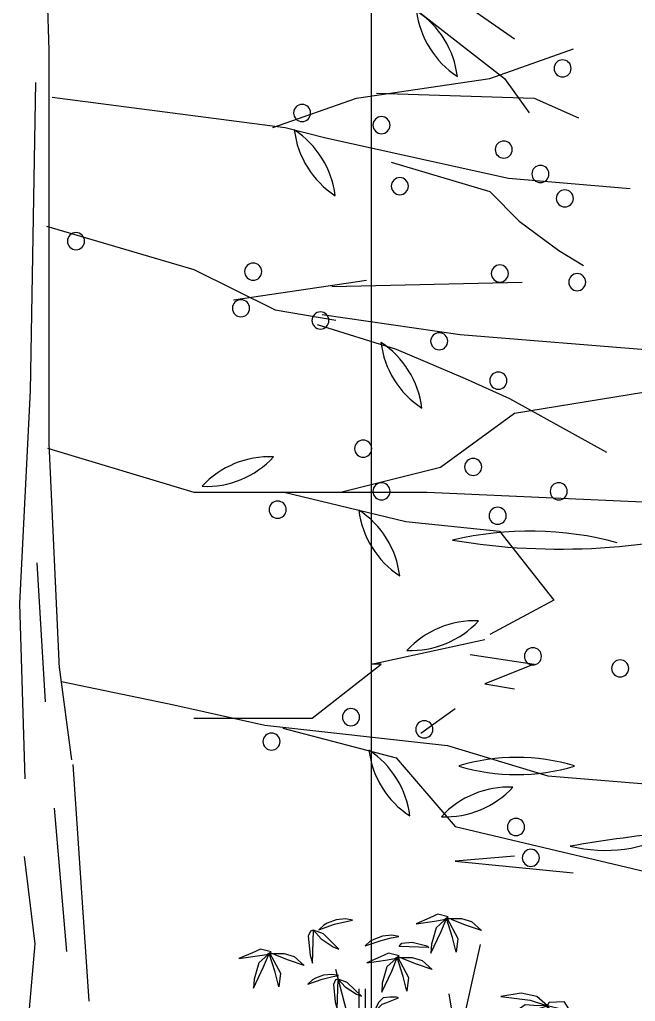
# Model space of a CAD drawing. Header units: millimetres. Extents: x 2 to 5882, y 1831 to 3462.
# Drawn here: x 633.89 to 639.27, y 2707.17 to 2715.75 of the extents above; entities that cross this region are included whole.
import ezdxf

# ---------------------------------------------------------------- set-up
doc = ezdxf.new("R2010")
doc.units = ezdxf.units.MM
for name, color, linetype in [('LV', 3, 'Continuous'), ('标注', 4, 'Continuous'), ('路面边线', 7, 'Continuous')]:
    doc.layers.add(name, color=color, linetype=linetype)

# ---------------------------------------------------------------- blocks, each defined once
blk = doc.blocks.new('tree104')
at = {"color": 0}
for points in [[(-6377, 22067), (-6578, 22102), (-6839, 22076), (-7092, 21980), (-7188, 21927), (-7337, 21796), (-6883, 21953), (-6595, 22023), (-6377, 22067)], [(-3650, 22161), (-3949, 22235), (-4174, 22131), (-4563, 21966), (-4039, 22041), (-3770, 22086), (-3650, 22161), (-3994, 21847), (-4129, 21383), (-4144, 21129), (-3859, 21727), (-3695, 22131), (-3381, 21547), (-3425, 21159), (-3530, 21577), (-3702, 22113), (-3276, 22116), (-2991, 22026), (-2707, 21772), (-3156, 21921), (-3560, 22086)], [(-7487, 21778), (-7570, 21758), (-7633, 21611), (-7581, 21068), (-7518, 20839), (-7487, 21778), (-7267, 21538), (-6922, 21309), (-6766, 21246), (-7204, 21674), (-7487, 21778)], [(-5057, 21606), (-5258, 21641), (-5520, 21615), (-5773, 21519), (-5869, 21466), (-6017, 21335), (-5563, 21492), (-5275, 21562), (-5057, 21606)], [(-8694, 21167), (-8993, 21242), (-9218, 21137), (-9607, 20973), (-9083, 21048), (-8814, 21093), (-8694, 21167), (-9038, 20853), (-9173, 20390), (-9188, 20135), (-8904, 20734), (-8739, 21137), (-8425, 20554), (-8470, 20165), (-8574, 20584), (-8746, 21120), (-8320, 21122), (-8036, 21033), (-7751, 20778), (-8200, 20928), (-8604, 21093)], [(-5049, 21318), (-4975, 21412), (-4682, 21444), (-4263, 21339), (-4200, 21287), (-5049, 21318)], [(-3260, 18994), (-2729, 21373)], [(-5051, 21050), (-5350, 21125), (-5575, 21020), (-5964, 20856), (-5440, 20930), (-5171, 20975), (-5051, 21050), (-5395, 20736), (-5530, 20272), (-5545, 20018), (-5260, 20616), (-5096, 21020), (-4781, 20437), (-4826, 20048), (-4931, 20467), (-5103, 21003), (-4677, 21005), (-4392, 20916), (-4108, 20661), (-4557, 20811), (-4961, 20975)], [(-6778, 20492), (-6960, 20523), (-7198, 20499), (-7428, 20412), (-7516, 20365), (-7650, 20246), (-7238, 20388), (-6976, 20452), (-6778, 20492)], [(-6137, 17921), (-6846, 20663)], [(-6779, 20391), (-6855, 20372), (-6912, 20239), (-6865, 19745), (-6808, 19536), (-6779, 20391), (-6580, 20172), (-6266, 19963), (-6124, 19907), (-6523, 20296), (-6779, 20391)], [(-6196, 20117), (-6196, 0)], [(-6013, 20117), (-6013, 0)], [(-5123, 19873), (-5312, 19873), (-5500, 19853), (-5637, 19727), (-5741, 19507), (-5720, 19486), (-5532, 19675), (-5396, 19727), (-5071, 19853), (-5123, 19873)], [(-3260, 17782), (-3623, 19966)], [(-826, 19627), (-1128, 19899), (-1580, 19989), (-2153, 19899), (-1324, 19793), (-826, 19627), (-1218, 19642), (-1459, 19657), (-1852, 19386), (-2063, 19100), (-1414, 19446), (-826, 19627), (-781, 19733), (-358, 19748), (-27, 19235), (-12, 18693), (-283, 19356), (-434, 19537), (-826, 19627), (-630, 19296), (-645, 18723), (-781, 18436), (-796, 19085), (-826, 19627)]]:
    blk.add_lwpolyline(points, dxfattribs=at)
blk = doc.blocks.new('shu')
at = {"color": 72}
for p, q in [((-1380.178, -1069.2039), (-1380.2245, -1071.8993)), ((-1380.2245, -1071.8993), (-1380.3175, -1073.7581)), ((-1380.1668, -1073.4018), (-1380.0941, -1074.618)), ((-1380.3175, -1073.7581), (-1380.271, -1075.2917)), ((-1380.0165, -1075.548), (-1379.9075, -1076.8005)), ((-1380.2767, -1075.9708), (-1380.1858, -1076.7332)), ((-1380.1858, -1076.7332), (-1380.2403, -1077.3686))]:
    blk.add_line(p, q, dxfattribs=at)
at = {"layer": 'LV', "color": 72}
for p, q in [((-1380.0597, -1068.9188), (-1380.1247, -1066.8115)), ((-1376.4239, -1068.521), (-1375.9931, -1068.8223)), ((-1376.8547, -1068.564), (-1376.0793, -1069.1666)), ((-1380.0597, -1070.5434), (-1380.0597, -1068.9188)), ((-1376.2085, -1069.1666), (-1375.4761, -1068.9084)), ((-1377.3717, -1069.3388), (-1376.2085, -1069.1666)), ((-1376.0793, -1069.1666), (-1375.8638, -1069.4679)), ((-1377.1994, -1069.2957), (-1375.8208, -1069.3388)), ((-1380.0343, -1069.3316), (-1377.9957, -1069.5973)), ((-1378.1041, -1069.597), (-1377.3717, -1069.3388)), ((-1375.8208, -1069.3388), (-1375.433, -1069.5109)), ((-1377.9957, -1069.5973), (-1377.6412, -1069.6858)), ((-1377.6412, -1069.6858), (-1376.0458, -1070.04)), ((-1377.0702, -1069.8983), (-1376.2085, -1070.1565)), ((-1376.0458, -1070.04), (-1374.9822, -1070.1286)), ((-1376.2085, -1070.1565), (-1375.95, -1070.4148)), ((-1375.95, -1070.4148), (-1375.6053, -1070.673)), ((-1380.0829, -1070.4597), (-1378.7935, -1070.8369)), ((-1380.0597, -1072.363), (-1380.0597, -1070.5434)), ((-1375.6053, -1070.673), (-1375.3899, -1070.8021)), ((-1378.7935, -1070.8369), (-1378.0844, -1071.1911)), ((-1378.4488, -1071.1034), (-1377.2856, -1070.9313)), ((-1377.589, -1070.9856), (-1375.9258, -1070.9477)), ((-1378.0844, -1071.1911), (-1377.5526, -1071.2797)), ((-1377.6733, -1071.2325), (-1377.0702, -1071.3186)), ((-1377.7164, -1071.3186), (-1377.0271, -1071.5338)), ((-1377.0702, -1071.3186), (-1376.467, -1071.4047)), ((-1376.467, -1071.4047), (-1374.6606, -1071.5533)), ((-1377.0271, -1071.5338), (-1376.4239, -1071.7921)), ((-1376.4239, -1071.7921), (-1376.0362, -1071.9642)), ((-1375.9931, -1072.0933), (-1374.5895, -1071.866)), ((-1376.0362, -1071.9642), (-1375.1868, -1072.4344)), ((-1376.6393, -1072.5668), (-1375.9931, -1072.0933)), ((-1379.9698, -1074.3262), (-1380.0597, -1072.363)), ((-1380.0731, -1072.3991), (-1378.7935, -1072.785)), ((-1377.501, -1072.782), (-1376.6393, -1072.5668)), ((-1378.7935, -1072.785), (-1377.9071, -1072.785)), ((-1378.018, -1072.782), (-1376.9409, -1073.0402)), ((-1377.9071, -1072.785), (-1376.7549, -1072.785)), ((-1376.7549, -1072.785), (-1374.2214, -1072.8985)), ((-1376.9409, -1073.0402), (-1376.1223, -1073.1263)), ((-1376.1223, -1073.1263), (-1375.6484, -1073.7289)), ((-1375.6484, -1073.7289), (-1376.2081, -1074.0301)), ((-1377.2425, -1074.2884), (-1376.2516, -1074.0732)), ((-1376.3808, -1074.2023), (-1375.8208, -1074.2884)), ((-1379.8609, -1075.1244), (-1379.9698, -1074.315)), ((-1377.7595, -1074.7618), (-1377.1563, -1074.2884)), ((-1377.1563, -1074.2884), (-1377.2425, -1074.2884)), ((-1375.8208, -1074.2884), (-1376.2512, -1074.4605)), ((-1379.9517, -1074.4394), (-1378.9707, -1074.6444)), ((-1376.2512, -1074.4605), (-1375.9927, -1074.5036)), ((-1378.9707, -1074.6444), (-1378.173, -1074.8215)), ((-1376.8117, -1074.8909), (-1376.5097, -1074.6757)), ((-1378.7935, -1074.7618), (-1377.7595, -1074.7618)), ((-1378.173, -1074.8215), (-1376.5776, -1074.9986)), ((-1378.018, -1074.8479), (-1377.0271, -1075.1061)), ((-1376.5776, -1074.9986), (-1375.7019, -1075.2643)), ((-1377.0271, -1075.1061), (-1376.5101, -1075.7087)), ((-1379.7103, -1077.2358), (-1379.8508, -1075.1647)), ((-1375.7019, -1075.2643), (-1373.2323, -1075.4688)), ((-1376.5101, -1075.7087), (-1374.1492, -1076.268)), ((-1375.9931, -1075.967), (-1376.5097, -1076.01)), ((-1376.5097, -1076.01), (-1375.4807, -1076.1112))]:
    blk.add_line(p, q, dxfattribs=at)
for centre, radius, start, end in [((-1377.2884, -1069.2479), 0.8031, 6.96973, 56.8145), ((-1376.0517, -1068.4783), 0.8031, 186.96973, 236.8145), ((-1375.5718, -1069.0795), 0.0748, 0, 180), ((-1375.5718, -1069.0795), 0.0748, 180, 0), ((-1377.8486, -1069.4691), 0.0748, 0, 180), ((-1377.8486, -1069.4691), 0.0748, 180, 0), ((-1377.1543, -1069.5758), 0.0748, 0, 180), ((-1378.3568, -1070.2896), 0.8031, 6.96973, 56.8145), ((-1377.12, -1069.5201), 0.8031, 186.96973, 236.8145), ((-1377.1543, -1069.5758), 0.0748, 180, 0), ((-1376.086, -1069.7892), 0.0748, 0, 180), ((-1376.086, -1069.7892), 0.0748, 180, 0), ((-1375.7655, -1070.0027), 0.0748, 0, 180), ((-1376.994, -1070.1094), 0.0748, 0, 180), ((-1375.7655, -1070.0027), 0.0748, 180, 0), ((-1376.994, -1070.1094), 0.0748, 180, 0), ((-1375.5519, -1070.2161), 0.0748, 0, 180), ((-1375.5519, -1070.2161), 0.0748, 180, 0), ((-1379.8249, -1070.5896), 0.0748, 0, 180), ((-1379.8249, -1070.5896), 0.0748, 180, 0), ((-1378.2759, -1070.8564), 0.0748, 0, 180), ((-1376.1203, -1070.8727), 0.0748, 0, 180), ((-1378.2759, -1070.8564), 0.0748, 180, 0), ((-1376.1203, -1070.8727), 0.0748, 180, 0), ((-1375.4438, -1070.9486), 0.0748, 0, 180), ((-1375.4438, -1070.9486), 0.0748, 180, 0), ((-1378.3828, -1071.1766), 0.0748, 0, 180), ((-1378.3828, -1071.1766), 0.0748, 180, 0), ((-1377.6884, -1071.2833), 0.0748, 0, 180), ((-1377.6884, -1071.2833), 0.0748, 180, 0), ((-1376.6501, -1071.4651), 0.0748, 0, 180), ((-1377.5992, -1072.1469), 0.8031, 6.96973, 56.8145), ((-1376.3625, -1071.3774), 0.8031, 186.96973, 236.8145), ((-1376.6501, -1071.4651), 0.0748, 180, 0), ((-1376.1332, -1071.8094), 0.0748, 0, 180), ((-1376.1332, -1071.8094), 0.0748, 180, 0), ((-1377.3145, -1072.4039), 0.0748, 0, 180), ((-1378.1325, -1073.2776), 0.8031, 87.49918, 137.34396), ((-1378.6881, -1071.9311), 0.8031, 267.49918, 317.34396), ((-1377.3145, -1072.4039), 0.0748, 180, 0), ((-1376.3531, -1072.564), 0.0748, 0, 180), ((-1376.3531, -1072.564), 0.0748, 180, 0), ((-1377.1543, -1072.7774), 0.0748, 0, 180), ((-1375.6053, -1072.7774), 0.0748, 0, 180), ((-1377.1543, -1072.7774), 0.0748, 180, 0), ((-1375.6053, -1072.7774), 0.0748, 180, 0), ((-1378.0623, -1072.9375), 0.0748, 0, 180), ((-1378.0623, -1072.9375), 0.0748, 180, 0), ((-1377.7923, -1073.6131), 0.8031, 6.96973, 56.8145), ((-1376.5556, -1072.8435), 0.8031, 186.96973, 236.8145), ((-1376.1394, -1072.9908), 0.0748, 0, 180), ((-1375.5933, -1067.5908), 5.6916, 260.49532, 286.63802), ((-1376.1394, -1072.9908), 0.0748, 180, 0), ((-1375.8583, -1076.0225), 2.8979, 74.72018, 103.46608), ((-1376.3414, -1074.7121), 0.8031, 87.49918, 137.34396), ((-1376.897, -1073.3656), 0.8031, 267.49918, 317.34396), ((-1375.8312, -1074.2196), 0.0748, 0, 180), ((-1375.8312, -1074.2196), 0.0748, 180, 0), ((-1375.0681, -1074.3252), 0.0748, 0, 180), ((-1375.0681, -1074.3252), 0.0748, 180, 0), ((-1377.4213, -1074.7517), 0.0748, 0, 180), ((-1377.4213, -1074.7517), 0.0748, 180, 0), ((-1376.7804, -1074.8584), 0.0748, 0, 180), ((-1376.7804, -1074.8584), 0.0748, 180, 0), ((-1378.1157, -1074.9652), 0.0748, 0, 180), ((-1378.1157, -1074.9652), 0.0748, 180, 0), ((-1377.7041, -1075.7127), 0.8031, 6.96973, 56.8145), ((-1376.4674, -1074.9431), 0.8031, 186.96973, 236.8145), ((-1375.9731, -1076.8574), 1.7536, 73.2066, 106.7934), ((-1375.9731, -1073.4998), 1.7536, 253.2066, 286.7934), ((-1376.0407, -1076.1658), 0.8031, 87.49918, 137.34396), ((-1376.5963, -1074.8193), 0.8031, 267.49918, 317.34396), ((-1375.9792, -1075.7122), 0.0748, 0, 180), ((-1375.9792, -1075.7122), 0.0748, 180, 0), ((-1373.3281, -1088.4898), 12.7971, 95.6087, 99.79431), ((-1375.2, -1074.6473), 1.2691, 256.09509, 299.30792), ((-1375.8493, -1075.9814), 0.0748, 0, 180), ((-1375.8493, -1075.9814), 0.0748, 180, 0)]:
    blk.add_arc(centre, radius, start, end, dxfattribs=at)

msp = doc.modelspace()

# ---------------------------------------------------------------- linework, layer by layer
at = {"layer": '路面边线'}
msp.add_line((636.96089, 2700.61511), (636.96089, 2735.6211), dxfattribs=at)

# ---------------------------------------------------------------- block references
at = {"color": 74, "xscale": 0.0003072000004067377, "yscale": 0.0003071999999519903, "zscale": 0.0003072000000000001}
msp.add_blockref('tree104', (638.75395, 2701.09873), dxfattribs=at)
at = {"layer": '标注'}
msp.add_blockref('shu', (2014.2035, 3784.40413), dxfattribs=at)

doc.saveas('drawing.dxf')
